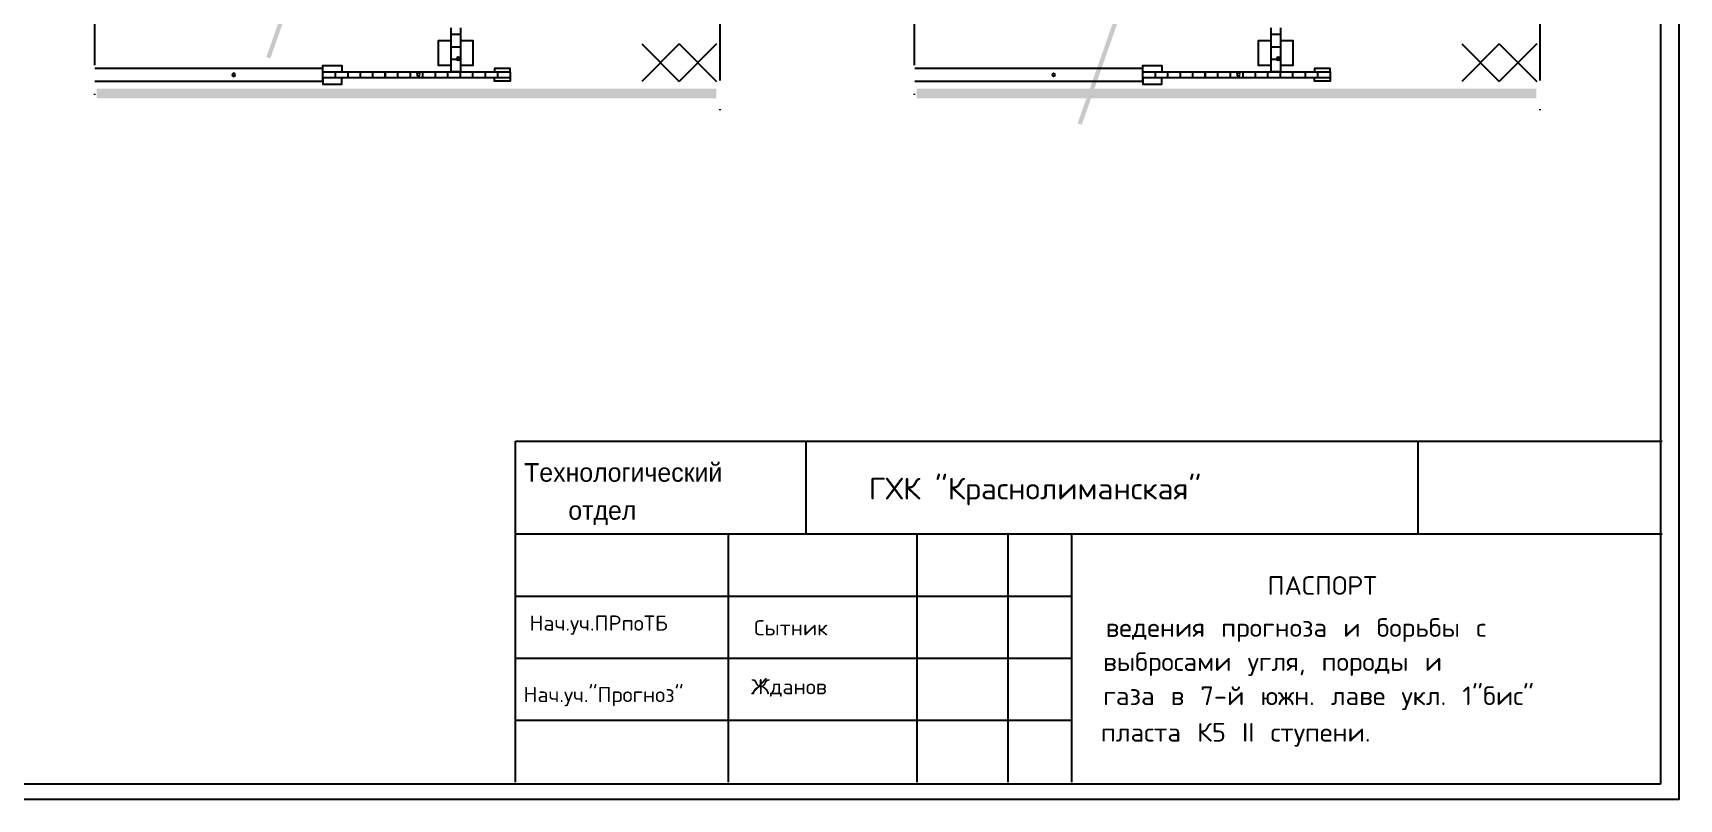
# Model space of a CAD drawing. Extents: x -326 to 352, y -3 to 233.
# Drawn here: x -133 to 39.2, y -2.9 to 77.2 of the extents above; entities that cross this region are included whole.
import ezdxf

# ---------------------------------------------------------------- set-up
doc = ezdxf.new("R2010")
doc.units = 0
doc.header["$LTSCALE"] = 12
doc.header["$MEASUREMENT"] = 0
doc.header["$PDSIZE"] = 3
doc.linetypes.add('DASHDOT', pattern=[1, 0.5, -0.25, 0, -0.25])
doc.layers.get('0').update_dxf_attribs({"linetype": 'CONTINUOUS'})
doc.layers.get('DEFPOINTS').update_dxf_attribs({"linetype": 'CONTINUOUS'})
doc.styles.add('1', font='txt.shx')
doc.styles.add('3', font='complex')

msp = doc.modelspace()

# ---------------------------------------------------------------- linework, layer by layer
at = {"color": 7}
for p, q in [((37.22, 231.14), (37.22, -1.33)), ((-82.5, 34.52), (37.38, 34.52)), ((-82.5, -1.12), (-82.5, 34.52)), ((37.38, 24.8), (-82.5, 24.8)), ((-60.27, 24.8), (-60.27, -1.12)), ((-40.53, -1.12), (-40.53, 24.8)), ((-31.03, 24.8), (-31.03, -1.12)), ((-24.33, -1.12), (-24.33, 24.8)), ((-82.5, 18.32), (-24.33, 18.32)), ((-82.5, 11.84), (-24.33, 11.84)), ((-56.3, 9.72), (-57.82, 8.07)), ((-82.5, 5.36), (-24.33, 5.36)), ((37.22, -1.33), (-249.14, -1.33))]:
    msp.add_line(p, q, dxfattribs=at)
at = {"color": 7, "linetype": 'DASHDOT'}
for p, q in [((-61.15, 138.74), (-61.15, 68.66)), ((24.6, 138.74), (24.6, 68.66)), ((-126.55, 79.82), (-126.55, 68.71)), ((-40.81, 79.82), (-40.81, 68.71))]:
    msp.add_line(p, q, dxfattribs=at)
at = {"color": 7, "linetype": 'CONTINUOUS'}
for p, q in [((-89.25, 73.15), (-89.25, 77.72)), ((-88.27, 77.72), (-88.27, 73.15)), ((-3.5, 73.15), (-3.5, 77.72)), ((-2.52, 77.72), (-2.52, 73.15)), ((-89.25, 77.07), (-88.27, 77.07)), ((-89.25, 75.76), (-88.27, 75.76)), ((-69.32, 76.05), (-65.4, 72.13)), ((-65.4, 76.05), (-69.32, 72.13)), ((-61.48, 76.05), (-65.4, 72.13)), ((-65.4, 76.05), (-61.48, 72.13)), ((-3.5, 77.07), (-2.52, 77.07)), ((-3.5, 75.76), (-2.52, 75.76)), ((20.35, 76.05), (16.43, 72.13)), ((16.43, 76.05), (20.35, 72.13)), ((20.35, 76.05), (24.27, 72.13)), ((24.27, 76.05), (20.35, 72.13)), ((-89.25, 74.45), (-88.27, 74.45)), ((-3.5, 74.45), (-2.52, 74.45)), ((-102.65, 73.47), (-126.5, 73.47)), ((-102.65, 72.82), (-102.65, 73.47)), ((-102.65, 73.15), (-83.06, 73.15)), ((-102.65, 72.49), (-102.65, 73.15)), ((-102.65, 72.17), (-102.65, 72.82)), ((-83.06, 72.49), (-102.65, 72.49)), ((-101.34, 72.49), (-101.34, 73.15)), ((-100.03, 72.49), (-100.03, 73.15)), ((-98.73, 72.49), (-98.73, 73.15)), ((-97.42, 72.49), (-97.42, 73.15)), ((-96.13, 72.49), (-96.13, 73.15)), ((-96.11, 72.49), (-96.11, 73.15)), ((-94.81, 72.49), (-94.81, 73.15)), ((-93.5, 72.49), (-93.5, 73.15)), ((-92.19, 72.49), (-92.19, 73.15)), ((-90.88, 72.49), (-90.88, 73.15)), ((-89.58, 72.49), (-89.58, 73.15)), ((-88.27, 73.15), (-89.25, 73.15)), ((-88.27, 72.49), (-88.27, 73.15)), ((-86.98, 72.49), (-86.98, 73.15)), ((-85.66, 72.49), (-85.66, 73.15)), ((-84.37, 72.49), (-84.37, 73.15)), ((-84.35, 72.49), (-84.35, 73.15)), ((-83.06, 73.15), (-83.06, 72.49)), ((-83.04, 72.49), (-83.04, 73.15)), ((-16.9, 73.47), (-40.75, 73.47)), ((-16.9, 72.82), (-16.9, 73.47)), ((-16.9, 73.15), (2.69, 73.15)), ((-16.9, 72.49), (-16.9, 73.15)), ((-16.9, 72.17), (-16.9, 72.82)), ((2.69, 72.49), (-16.9, 72.49)), ((-15.59, 72.49), (-15.59, 73.15)), ((-14.29, 72.49), (-14.29, 73.15)), ((-12.98, 72.49), (-12.98, 73.15)), ((-11.67, 72.49), (-11.67, 73.15)), ((-10.38, 72.49), (-10.38, 73.15)), ((-10.37, 72.49), (-10.37, 73.15)), ((-9.06, 72.49), (-9.06, 73.15)), ((-7.75, 72.49), (-7.75, 73.15)), ((-6.44, 72.49), (-6.44, 73.15)), ((-5.14, 72.49), (-5.14, 73.15)), ((-3.83, 72.49), (-3.83, 73.15)), ((-2.52, 73.15), (-3.5, 73.15)), ((-2.52, 72.49), (-2.52, 73.15)), ((-1.24, 72.49), (-1.24, 73.15)), ((0.09, 72.49), (0.09, 73.15)), ((1.38, 72.49), (1.38, 73.15)), ((1.4, 72.49), (1.4, 73.15)), ((2.69, 73.15), (2.69, 72.49)), ((2.7, 72.49), (2.7, 73.15)), ((-126.5, 72.17), (-102.65, 72.17)), ((-40.75, 72.17), (-16.9, 72.17)), ((-52.14, 34.46), (-52.14, 24.77)), ((11.84, 34.46), (11.84, 24.77))]:
    msp.add_line(p, q, dxfattribs=at)
at = {"color": 7}
msp.add_lwpolyline([(-326.01, -2.9), (39.16, -2.9), (39.16, 232.55), (-326.01, 232.55)], close=True, dxfattribs=at)
at = {"color": 7, "linetype": 'CONTINUOUS'}
for points in [[(-89.25, 73.8), (-90.56, 73.8), (-90.56, 76.41), (-89.25, 76.41)], [(-88.27, 76.41), (-86.96, 76.41), (-86.96, 73.8), (-88.27, 73.8)], [(-3.5, 73.8), (-4.81, 73.8), (-4.81, 76.41), (-3.5, 76.41)], [(-2.52, 76.41), (-1.22, 76.41), (-1.22, 73.8), (-2.52, 73.8)], [(-102.65, 73.15), (-102.65, 73.8), (-100.69, 73.8), (-100.69, 73.15)], [(-102.65, 72.49), (-102.65, 71.84), (-100.69, 71.84), (-100.69, 72.49)], [(-83.06, 73.15), (-83.06, 73.47), (-84.7, 73.47), (-84.7, 73.15)], [(-83.06, 72.49), (-83.06, 72.17), (-84.7, 72.17), (-84.7, 72.49)], [(-16.9, 73.15), (-16.9, 73.8), (-14.94, 73.8), (-14.94, 73.15)], [(-16.9, 72.49), (-16.9, 71.84), (-14.94, 71.84), (-14.94, 72.49)], [(2.69, 73.15), (2.69, 73.47), (1.05, 73.47), (1.05, 73.15)], [(2.69, 72.49), (2.69, 72.17), (1.05, 72.17), (1.05, 72.49)]]:
    msp.add_lwpolyline(points, dxfattribs=at)
for centre, start, end in [((-88.5, 74.5), 0, 180), ((-88.5, 74.5), 180, 0), ((-2.76, 74.5), 0, 180), ((-2.76, 74.5), 180, 0), ((-111.99, 72.82), 0, 180), ((-111.99, 72.82), 180, 0), ((-92.67, 72.88), 0, 180), ((-92.67, 72.88), 180, 0), ((-26.25, 72.82), 0, 180), ((-26.25, 72.82), 180, 0), ((-6.92, 72.88), 0, 180), ((-6.92, 72.88), 180, 0)]:
    msp.add_arc(centre, 0.163, start, end, dxfattribs=at)
for points in [[(-108.57, 74.68), (-108.15, 74.53), (-77.88, 162.23), (-77.45, 162.08)], [(-23.73, 67.75), (-23.3, 67.6), (6.97, 155.29), (7.39, 155.14)]]:
    msp.add_trace(points, dxfattribs=at)
at = {"color": 7}
for points in [[(-126.33, 71.38), (-126.33, 70.38), (-61.51, 71.38), (-61.51, 70.38)], [(-40.58, 71.38), (-40.58, 70.38), (24.24, 71.38), (24.24, 70.38)]]:
    msp.add_trace(points, dxfattribs=at)
at = {"layer": 'DEFPOINTS', "color": 7, "linetype": 'BYBLOCK'}
for p in [(-90.88, 76.41), (-5.14, 76.41)]:
    msp.add_point(p, dxfattribs=at)

# ---------------------------------------------------------------- texts
at = {"color": 7, "linetype": 'CONTINUOUS'}
for s, p in [('Технологический', (-81.61, 30.28)), ('отдел', (-76.99, 26.31))]:
    msp.add_text(s, height=1.944, dxfattribs=at).set_placement(p)
for s, height, style, p in [('ГХК "Краснолиманская"', 2.268, '3', (-45.57, 28.43)), ('ПАСПОРТ', 1.944, '1', (-3.89, 18.46)), ('Нач.уч.ПРпоТБ', 1.584, '1', (-81.06, 14.71)), ('Сытник', 1.584, '1', (-57.57, 14.22)), ('ведения прогноза и борьбы с ', 1.944, '1', (-20.8, 14.06)), ('выбросами угля, породы и', 1.944, '1', (-21.06, 10.5)), ('Нач.уч."Прогноз"', 1.584, '1', (-81.69, 7.24)), ('Жданов', 1.584, '1', (-57.83, 8.06)), ('газа в 7-й южн. лаве укл. 1"бис"', 1.944, '1', (-21.06, 6.93)), ('пласта К5 II ступени.', 1.944, '1', (-21.31, 3.11))]:
    msp.add_text(s, height=height, dxfattribs=dict(at, style=style)).set_placement(p)

doc.saveas('drawing.dxf')
